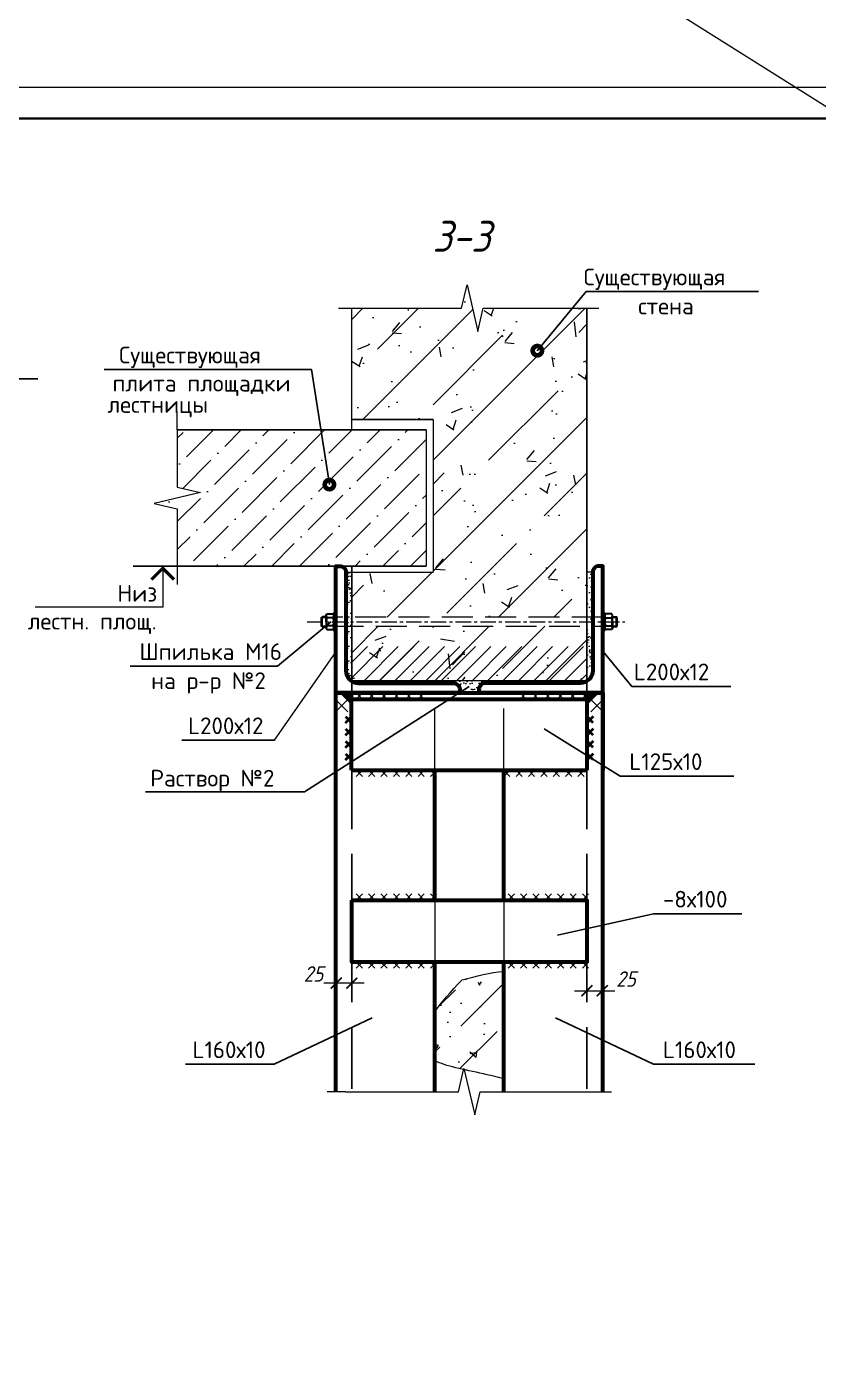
# Model space of a CAD drawing. Header units: millimetres. Extents: x 749182 to 2267578, y 70462 to 311449.
# Drawn here: x 2181351 to 2183912, y 181117 to 185401 of the extents above; entities that cross this region are included whole.
import ezdxf
from ezdxf.enums import TextEntityAlignment as Align

# ---------------------------------------------------------------- set-up
doc = ezdxf.new("R2010")
doc.units = ezdxf.units.MM
for name, pattern in [('GOST2.303 4', [7, 5, -2, 0]), ('ГОСТ 2.303 4', [7, 5, -2, 0]), ('осеваяX2', [4, 2.5, -0.5, 0.5, -0.5])]:
    doc.linetypes.add(name, pattern=pattern)
doc.layers.get('Defpoints').update_dxf_attribs({"color": 255})
for name, color, linetype, lineweight in [('1Стены', 252, 'Continuous', 25), ('монолит', 176, 'Continuous', 50), ('Оси', 165, 'осеваяX2', 13), ('Размер', 7, 'Continuous', 13), ('Размеры КР', 164, 'Continuous', 9), ('сварка', 156, 'Continuous', 9), ('Стены', 184, 'Continuous', 40), ('штриховка кирпич', 42, 'Continuous', 5), ('Штрихока', 8, 'Continuous', 9)]:
    doc.layers.add(name, color=color, linetype=linetype, lineweight=lineweight)
for name, color, linetype in [('металл', 124, 'Continuous'), ('Текст', 7, 'Continuous'), ('Штриховка', 252, 'Continuous')]:
    doc.layers.add(name, color=color, linetype=linetype)
doc.styles.add('GOST', font='', dxfattribs={"width": 0.8, "oblique": 10})
doc.styles.add('GOST 2.304_new', font='isocpeur.ttf', dxfattribs={"width": 0.9, "oblique": 15})
doc.styles.get('GOST').set_extended_font_data('GOST type A')
doc.dimstyles.new('SPDS', dxfattribs={"dimscale": 25, "dimtxt": 2.5, "dimasz": 1.77, "dimexe": 1.25, "dimexo": 0.625, "dimtad": 1, "dimdec": 0, "dimrnd": 0.001, "dimtxsty": 'GOST 2.304_new', "dimblk": 'ARCHTICK', "dimcen": 2.5, "dimdle": 2, "dimclrt": 256, "dimazin": 2, "dimtfac": 0.75, "dimtdec": 0, "dimtmove": 1, "dimatfit": 3, "dimfxl": 0, "dimtolj": 1, "dimlwd": 9, "dimlwe": 9, "dimarcsym": 0})
pattern_1 = [(50, (-41861816.05, -1542093.2), (182.184669, -15.93908554), [19.05, -209.55]), (355, (-41861816.05, -1542093.2), (-35.2434214, 191.0568452), [15.24, -167.6405842]), (100.4514447, (-41861800.87, -1542094.53), (146.9412471, 175.1177519), [16.1900088, -178.0902446]), (46.1842, (-41861816.05, -1542042.4), (271.0790409, -42.0423279), [28.575, -314.325]), (96.6355576, (-41861793.46, -1542045.9), (237.404134, 247.4261246), [24.2850231, -267.1356082]), (351.1841512, (-41861816.05, -1542042.4), (237.404134, 247.4261246), [22.859967, -251.459732]), (21, (-41861790.65, -1542055.1), (151.61439127, -102.2651982), [19.05, -209.55]), (326, (-41861790.65, -1542055.1), (61.80202835, 184.1879661), [15.24, -167.64]), (71.451445, (-41861778.02, -1542063.63), (213.4164193, 81.9227689), [16.1900088, -178.0899376]), (37.5, (-41861816.05, -1542093.206), (3.08860325, 84.55503887), [0, -165.608, 0, -170.18, 0, -168.275]), (7.5, (-41861816.05, -1542093.21), (66.81966251, 100.18057482), [0, -97.028, 0, -161.798, 0, -64.135]), (327.5, (-41861872.695, -1542093.206), (135.59059517, -5.72874399), [0, -63.5, 0, -198.12, 0, -262.89]), (317.5, (-41861898.1, -1542093.2), (148.1291814, 25.42649103), [0, -82.55, 0, -131.572, 0, -186.69])]

# ---------------------------------------------------------------- blocks, each defined once
blk = doc.blocks.new('_ArchTick')
at = {"color": 0, "linetype": 'ByBlock', "const_width": 0.15}
blk.add_lwpolyline([(-0.5, -0.5), (0.5, 0.5)], dxfattribs=at)
blk = doc.blocks.new('*D796')
at = {"layer": 'Defpoints', "color": 0, "ltscale": 20, "transparency": 16777216}
for p in [(41862314.9, 1542385.4), (41862339.9, 1542340.4), (41862314.9, 1542306.4)]:
    blk.add_point(p, dxfattribs=at)
at = {"layer": 'Размер', "color": 0, "lineweight": 9, "ltscale": 20, "transparency": 16777216}
for p, q in [((41862314.9, 1542379.2), (41862314.9, 1542293.9)), ((41862339.9, 1542334.2), (41862339.9, 1542293.9)), ((41862359.9, 1542306.4), (41862294.9, 1542306.4))]:
    blk.add_line(p, q, dxfattribs=at)
at = {"layer": 'Размер', "color": 0, "lineweight": 9, "ltscale": 20, "transparency": 16777216, "xscale": 17.7, "yscale": 17.7, "zscale": 17.7, "rotation": 180}
blk.add_blockref('_ArchTick', (41862314.9, 1542306.4), dxfattribs=at)
at = {"layer": 'Размер', "color": 0, "lineweight": 9, "ltscale": 20, "transparency": 16777216, "xscale": 17.7, "yscale": 17.7, "zscale": 17.7}
blk.add_blockref('_ArchTick', (41862339.9, 1542306.4), dxfattribs=at)
at = {"layer": 'Размер', "ltscale": 20, "transparency": 16777216, "insert": (41862277.9, 1542321.2), "char_height": 25, "attachment_point": 5, "style": 'GOST 2.304_new'}
blk.add_mtext('\\A1;25', dxfattribs=at)
blk = doc.blocks.new('*D797')
at = {"layer": 'Defpoints', "color": 0, "ltscale": 20, "transparency": 16777216}
for p in [(41862744.9, 1542385.4), (41862719.9, 1542340.4), (41862744.9, 1542294)]:
    blk.add_point(p, dxfattribs=at)
at = {"layer": 'Размер', "color": 0, "lineweight": 9, "ltscale": 20, "transparency": 16777216}
for p, q in [((41862744.9, 1542379.2), (41862744.9, 1542281.5)), ((41862719.9, 1542334.2), (41862719.9, 1542281.5)), ((41862699.9, 1542294), (41862764.9, 1542294))]:
    blk.add_line(p, q, dxfattribs=at)
at = {"layer": 'Размер', "color": 0, "lineweight": 9, "ltscale": 20, "transparency": 16777216, "xscale": 17.7, "yscale": 17.7, "zscale": 17.7, "rotation": 180}
blk.add_blockref('_ArchTick', (41862719.9, 1542294), dxfattribs=at)
at = {"layer": 'Размер', "color": 0, "lineweight": 9, "ltscale": 20, "transparency": 16777216, "xscale": 17.7, "yscale": 17.7, "zscale": 17.7}
blk.add_blockref('_ArchTick', (41862744.9, 1542294), dxfattribs=at)
at = {"layer": 'Размер', "ltscale": 20, "transparency": 16777216, "insert": (41862783.1, 1542312.9), "char_height": 25, "attachment_point": 5, "style": 'GOST 2.304_new'}
blk.add_mtext('\\A1;25', dxfattribs=at)
blk = doc.blocks.new('свар')
at = {"layer": 'сварка', "color": 0, "linetype": 'Continuous', "ltscale": 10}
for p, q in [((10, 10), (-10, -10)), ((-10, 10), (10, -10))]:
    blk.add_line(p, q, dxfattribs=at)
blk = doc.blocks.new('*U713')
at = {"color": 44, "lineweight": 20, "ltscale": 10}
blk.add_line((594, 420), (0, 420), dxfattribs=at)
at = {"color": 137, "lineweight": 35, "ltscale": 10}
blk.add_line((589, 415), (20, 415), dxfattribs=at)
at = {"color": 44, "lineweight": 13, "style": 'GOST', "oblique": 10, "width": 0.8}
for tag in ['ФОРМАТВЕРТ', 'ФОРМАТГОРИЗ']:
    blk.add_attdef(tag, (542.98, 1.6), '', height=2, dxfattribs=at)
blk = doc.blocks.new('A$Ccd8950f5')
at = {"ltscale": 100}
h = blk.add_hatch(color=0, dxfattribs=at)
h.dxf.hatch_style = 1
h.paths.add_polyline_path([(505.1, 682.2), (523.2, 682.2), (523.2, 664.2)])
h = blk.add_hatch(color=0, dxfattribs=at)
h.dxf.hatch_style = 1
h.paths.add_polyline_path([(922.5, 682.2), (904.4, 682.2), (904.4, 664.2)])
at = {"layer": 'Размер', "ltscale": 20}
h = blk.add_hatch(dxfattribs=at)
h.set_pattern_fill('AR-SAND', color=0, scale=0.3, angle=90)
h.set_pattern_definition([(127.5, (-42286145.428, -1517312.251), (-14.68239712, -0.4800093888), [0, -11.5824, 0, -12.954, 0, -12.3825]), (97.5, (-42286145.428, -1517312.25), (-21.504753017, 13.485698494), [0, -6.2484, 0, -10.4394, 0, -4.0005]), (57.5, (-42286145.428, -1517321.623), (-0.0431155404, 23.7297711072), [0, -3.81, 0, -13.716, 0, -17.907]), (47.5, (-42286145.428, -1517321.623), (-6.687879698, 22.906693574), [0, -1.905, 0, -8.9916, 0, -10.287])])
edge = h.paths.add_edge_path()
edge.add_line((903.8, 701.1), (903.8, 702.2))
edge.add_line((903.8, 702.2), (523.8, 702.2))
edge.add_line((523.8, 702.2), (523.8, 701.1))
edge.add_arc((534.2, 718.2), 20, 238.6677, 270)
edge.add_line((534.2, 698.2), (690.6, 697.9))
edge.add_arc((688.2, 688.2), 10, 0, 76.1446, ccw=False)
edge.add_line((698.2, 688.2), (698.2, 682.2))
edge.add_line((698.2, 682.2), (729.4, 682.2))
edge.add_line((729.4, 682.2), (729.4, 688.2))
edge.add_arc((739.4, 688.2), 10, 90, 180, ccw=False)
edge.add_line((739.4, 698.2), (893.4, 698.2))
edge.add_arc((893.4, 718.2), 20, 270, 301.3323)
edge = h.paths.add_edge_path()
edge.add_line((523.8, 701.1), (523.8, 877.2))
edge.add_line((523.8, 877.2), (514.2, 877.2))
edge.add_line((514.2, 877.2), (514.2, 718.2))
edge.add_arc((534.2, 718.2), 20, 180, 238.6677)
edge = h.paths.add_edge_path()
edge.add_line((913.4, 877.2), (903.8, 877.2))
edge.add_line((903.8, 877.2), (903.8, 701.1))
edge.add_arc((893.4, 718.2), 20, 301.3323, 360)
edge.add_line((913.4, 718.2), (913.4, 877.2))
h = blk.add_hatch(dxfattribs=at)
h.set_pattern_fill('AR-CONC', color=0, scale=0.7, angle=90)
h.set_pattern_definition([(140, (-187959.76, 233958.03), (11.15736, 127.52927), [13.335, -146.685]), (85, (-187959.76, 233958.03), (-133.73979, -24.670395), [10.668, -117.34841]), (190.451445, (-187958.83, 233968.66), (-122.582426, 102.858873), [11.333006, -124.66317]), (136.1842, (-187995.32, 233958.03), (29.42963, 189.75533), [20.0025, -220.0275]), (186.63556, (-187992.87, 233973.84), (-173.19829, 166.18289), [16.99952, -186.99493]), (81.18415, (-187995.32, 233958.03), (-173.19829, 166.1829), [16.00198, -176.02181]), (111, (-187986.43, 233975.81), (71.58564, 106.130074), [13.335, -146.685]), (56, (-187986.43, 233975.81), (-128.931576, 43.26142), [10.668, -117.348]), (161.451445, (-187980.46, 233984.66), (-57.34594, 149.391493), [11.333006, -124.662956]), (127.5, (-187959.757, 233958.03), (-59.188527, 2.162022), [0, -115.9256, 0, -119.126, 0, -117.7925]), (97.5, (-187959.76, 233958.03), (-70.126402, 46.773764), [0, -67.9196, 0, -113.2586, 0, -44.8945]), (57.5, (-187959.757, 233918.38), (4.010121, 94.9134166), [0, -44.45, 0, -138.684, 0, -184.023]), (47.5, (-187959.76, 233900.6), (-17.798544, 103.690427), [0, -57.785, 0, -92.1004, 0, -130.683])])
h.paths.add_polyline_path([(770.3, 63.2), (770, 63.3), (769.8, 63.4)])
h.paths.add_polyline_path([(772.9, 62.3), (772.7, 62.4), (773.2, 62.2)])
h.paths.add_polyline_path([(772, 62.6), (771.7, 62.7), (772.2, 62.5)])
h.paths.add_polyline_path([(773.9, 61.9), (773.7, 62), (774.2, 61.8)])
h.paths.add_polyline_path([(771, 63), (770.8, 63.1), (771.2, 62.9)])
h.paths.add_polyline_path([(658.2, 168.6), (658.2, 96.5), (658.4, 96.3), (659, 95.8), (659.6, 95.2), (660.2, 94.7), (660.8, 94.2), (661.4, 93.7), (662, 93.2), (662.6, 92.8), (663.2, 92.3), (663.8, 91.8), (664.5, 91.3), (665.1, 90.9), (665.8, 90.4), (666.4, 90), (667.1, 89.5), (667.7, 89.1), (668.4, 88.6), (669, 88.2), (669.7, 87.8), (670.4, 87.4), (671.1, 86.9), (671.8, 86.5), (672.5, 86.1), (673.2, 85.7), (673.9, 85.3), (674.6, 84.9), (675.3, 84.6), (676, 84.2), (676.7, 83.8), (677.4, 83.4), (678.1, 83.1), (678.9, 82.7), (679.6, 82.4), (680.3, 82), (681.1, 81.7), (681.8, 81.3), (682.5, 81), (683.3, 80.6), (684, 80.3), (684.8, 80), (685.5, 79.7), (686.3, 79.4), (687, 79.1), (687.8, 78.8), (688.5, 78.5), (689.3, 78.2), (690.1, 77.9), (690.8, 77.6), (691.6, 77.3), (692.3, 77), (693.1, 76.8), (693.9, 76.5), (694.6, 76.2), (695.4, 76), (696.2, 75.7), (697, 75.5), (697.7, 75.2), (698.5, 75), (699.3, 74.7), (700, 74.5), (700.8, 74.3), (701.6, 74.1), (702.3, 73.8), (703.1, 73.6), (703.9, 73.4), (704.6, 73.2), (705.4, 73), (706.2, 72.8), (706.9, 72.6), (707.7, 72.4), (708.4, 72.2), (709.2, 72), (709.9, 71.8), (710.7, 71.7), (711.5, 71.5), (712.2, 71.3), (713, 71.2), (713.7, 71), (714.4, 70.8), (715.2, 70.7), (715.9, 70.5), (716.7, 70.4), (717.4, 70.2), (718.1, 70.1), (718.8, 70), (719.6, 69.8), (720.3, 69.7), (721, 69.6), (721.7, 69.5), (722.4, 69.3), (723.1, 69.2), (723.8, 69.1), (724.5, 69), (725.2, 68.9), (725.9, 68.8), (726.6, 68.7), (727.3, 68.6), (727.9, 68.5), (728.6, 68.4), (729.3, 68.3), (729.9, 68.2), (730.6, 68.2), (731.2, 68.1), (731.9, 68), (732.5, 67.9), (733.1, 67.9), (733.8, 67.8), (734.4, 67.7), (735, 67.7), (735.6, 67.6), (736.2, 67.6), (736.8, 67.5), (737.4, 67.5), (738, 67.4), (738.6, 67.4), (739.2, 67.3), (739.7, 67.3), (740.3, 67.2), (740.9, 67.2), (741.5, 67.1), (742, 67.1), (742.6, 67.1), (743.1, 67), (743.7, 67), (744.2, 67), (744.8, 66.9), (745.3, 66.9), (745.8, 66.9), (746.4, 66.8), (746.9, 66.8), (747.4, 66.8), (747.9, 66.7), (748.5, 66.7), (749, 66.7), (749.5, 66.6), (750, 66.6), (750.5, 66.5), (751, 66.5), (751.5, 66.5), (752, 66.4), (752.5, 66.4), (753, 66.4), (753.5, 66.3), (754, 66.3), (754.5, 66.2), (755, 66.2), (755.5, 66.1), (756, 66.1), (756.5, 66), (756.9, 66), (757.4, 65.9), (757.9, 65.9), (758.4, 65.8), (758.9, 65.8), (759.3, 65.7), (759.8, 65.6), (760.3, 65.5), (760.8, 65.5), (761.2, 65.4), (761.7, 65.3), (762.2, 65.2), (762.7, 65.1), (763.1, 65.1), (763.6, 65), (764.1, 64.9), (764.6, 64.8), (765, 64.7), (765.5, 64.6), (766, 64.4), (766.5, 64.3), (766.9, 64.2), (767.4, 64.1), (767.9, 63.9), (768.4, 63.8), (768.8, 63.7), (769.3, 63.5), (769.4, 63.5), (769.4, 221.7), (768.5, 221.6), (767.4, 221.5), (766.3, 221.3), (765.2, 221.2), (764.1, 221.1), (763.1, 220.9), (762, 220.8), (760.9, 220.6), (759.8, 220.5), (758.8, 220.3), (757.7, 220.1), (756.7, 220), (755.6, 219.8), (754.6, 219.6), (753.5, 219.5), (752.5, 219.3), (751.4, 219.1), (750.4, 218.9), (749.4, 218.7), (748.4, 218.5), (747.3, 218.3), (746.3, 218.1), (745.3, 217.9), (744.3, 217.7), (743.3, 217.5), (742.3, 217.3), (741.3, 217.1), (740.3, 216.9), (739.3, 216.6), (738.3, 216.4), (737.4, 216.2), (736.4, 215.9), (735.4, 215.7), (734.4, 215.5), (733.5, 215.2), (732.5, 215), (731.6, 214.7), (730.6, 214.5), (729.7, 214.2), (728.7, 213.9), (727.8, 213.7), (726.9, 213.4), (725.9, 213.1), (725, 212.8), (724.1, 212.6), (723.2, 212.3), (722.2, 212), (721.3, 211.7), (720.4, 211.4), (719.5, 211.1), (718.6, 210.8), (717.8, 210.5), (716.9, 210.2), (716, 209.9), (715.1, 209.5), (714.2, 209.2), (713.4, 208.9), (712.5, 208.6), (711.7, 208.2), (710.8, 207.9), (710, 207.6), (709.1, 207.2), (708.3, 206.9), (707.4, 206.5), (706.6, 206.2), (705.8, 205.8), (705, 205.5), (704.1, 205.1), (703.3, 204.7), (702.5, 204.4), (701.7, 204), (700.9, 203.6), (700.1, 203.2), (699.4, 202.8), (698.6, 202.4), (697.8, 202.1), (697, 201.7), (696.3, 201.3), (695.5, 200.9), (694.7, 200.5), (694, 200), (693.2, 199.6), (692.5, 199.2), (691.7, 198.8), (691, 198.4), (690.3, 197.9), (689.6, 197.5), (688.8, 197.1), (688.1, 196.6), (687.4, 196.2), (686.7, 195.8), (686, 195.3), (685.3, 194.9), (684.6, 194.4), (684, 193.9), (683.3, 193.5), (682.6, 193), (682, 192.5), (681.3, 192.1), (680.6, 191.6), (680, 191.1), (679.3, 190.6), (678.7, 190.1), (678.1, 189.6), (677.4, 189.2), (676.8, 188.7), (676.2, 188.2), (675.6, 187.7), (675, 187.1), (674.4, 186.6), (673.8, 186.1), (673.2, 185.6), (672.6, 185.1), (672, 184.5), (671.4, 184), (670.9, 183.5), (670.3, 182.9), (669.8, 182.4), (669.2, 181.9), (668.7, 181.3), (668.1, 180.8), (667.6, 180.2), (667, 179.7), (666.5, 179.1), (666, 178.5), (665.5, 178), (665, 177.4), (664.5, 176.8), (664, 176.2), (663.5, 175.7), (663, 175.1), (662.5, 174.5), (662.1, 173.9), (661.6, 173.3), (661.1, 172.7), (660.7, 172.1), (660.2, 171.5), (659.8, 170.9), (659.3, 170.3), (658.9, 169.6), (658.5, 169)])
at = {"layer": 'Штриховка', "lineweight": 9, "ltscale": 100}
h = blk.add_hatch(dxfattribs=at)
h.set_pattern_fill('AR-CONC', color=256)
h.set_pattern_definition(pattern_1)
edge = h.paths.add_edge_path()
edge.add_line((655.4, 877.2), (903.8, 877.2))
edge.add_line((903.8, 877.2), (903.8, 1304.1))
edge.add_line((903.8, 1304.1), (880.4, 1304.1))
edge.add_line((880.4, 1304.1), (826.1, 1238.3))
edge.add_arc((823.7, 1235.4), 3.75, 0, 50.4726, ccw=False)
edge.add_arc((823.7, 1235.4), 3.75, -180, 0, ccw=False)
edge.add_arc((823.7, 1235.4), 3.75, 50.4726, 180, ccw=False)
edge.add_line((826.1, 1238.3), (880.4, 1304.1))
edge.add_line((880.4, 1304.1), (736.3, 1304.1))
edge.add_line((736.3, 1304.1), (727.6, 1266.6))
edge.add_line((727.6, 1266.6), (710.1, 1341.6))
edge.add_line((710.1, 1341.6), (701.3, 1304.1))
edge.add_line((701.3, 1304.1), (523.8, 1304.1))
edge.add_line((523.8, 1304.1), (523.8, 1124.3))
edge.add_line((523.8, 1124.3), (655.4, 1124.3))
edge.add_line((655.4, 1124.3), (655.4, 877.2))
h.paths.add_polyline_path([(643.8, 877.2), (523.8, 877.2), (523.8, 804.6), (903.8, 804.6), (903.8, 877.2)])
h = blk.add_hatch(dxfattribs=at)
h.set_pattern_fill('AR-CONC', color=256)
h.set_pattern_definition(pattern_1)
h.paths.add_polyline_path([(523.8, 789.9), (523.8, 702.2), (903.8, 702.2), (903.8, 789.9)])
at = {"layer": 'Штриховка', "linetype": 'Continuous', "ltscale": 10}
h = blk.add_hatch(dxfattribs=at)
h.set_pattern_fill('BOUNDHATCH', color=0, scale=5.555556, style=0, pattern_type=2)
h.set_pattern_definition([(45, (-772354.606, 408073.874), (-12.47257795, 12.47257795), [])])
h.paths.add_polyline_path([(523.8, 702.2), (903.8, 702.2), (903.8, 707), (903.8, 757), (523.8, 757)])
at = {"layer": 'штриховка кирпич', "ltscale": 15}
h = blk.add_hatch(dxfattribs=at)
h.set_pattern_fill('ANSI36', color=0, scale=10)
h.set_pattern_definition([(45, (-41861816.053, -1542093.206), (16.837980227, 61.739260832), [79.375, -15.875, 0, -15.875])])
h.paths.add_polyline_path([(643.8, 887.2), (643.8, 1107.2), (473.8, 1107.2), (486.9, 1022.7, -0.460044), (491.3, 1019, -1), (483.8, 1019, -0.369822), (486.9, 1022.7), (473.8, 1107.2), (241.7, 1107.2), (241.7, 1014.7), (279.2, 1006), (204.2, 988.5), (241.7, 979.7), (241.7, 887.2)])
at = {"layer": 'штриховка кирпич', "ltscale": 20}
h = blk.add_hatch(dxfattribs=at)
h.set_pattern_fill('ANSI36', color=0, scale=15)
h.set_pattern_definition([(45, (-772772.273, 352022.51), (25.2569703, 92.6088912), [119.0625, -23.8125, 0, -23.8125])])
h.paths.add_polyline_path([(894.6, 13.7), (894.6, 13.3), (894.6, 14)])
h.paths.add_polyline_path([(821.2, 42.2), (821, 42.2), (821.2, 42.2)])
h.paths.add_polyline_path([(658.2, 166.9), (658.2, 87.7), (659.6, 87), (661.2, 86.3), (662.9, 85.5), (664.6, 84.8), (666.4, 84.1), (668.3, 83.4), (670.1, 82.7), (672.1, 82), (674, 81.4), (676, 80.7), (678.1, 80.1), (680.2, 79.5), (682.3, 78.9), (684.5, 78.3), (686.8, 77.7), (689, 77.1), (691.4, 76.6), (693.7, 76), (696.1, 75.4), (698.5, 74.9), (701, 74.3), (703.5, 73.7), (706, 73.2), (708.6, 72.6), (711.2, 72), (713.8, 71.5), (716.5, 70.9), (719.2, 70.3), (721.9, 69.7), (724.7, 69.1), (727.5, 68.5), (730.3, 67.9), (733.1, 67.2), (736, 66.6), (738.9, 65.9), (741.8, 65.2), (744.8, 64.5), (747.7, 63.8), (750.7, 63.1), (753.7, 62.4), (756.7, 61.6), (759.7, 60.9), (762.7, 60.1), (765.8, 59.3), (768.8, 58.5), (769.4, 58.3), (769.4, 229.7), (768.5, 229.7), (767.6, 229.7), (766.6, 229.7), (765.7, 229.7), (764.8, 229.7), (763.8, 229.7), (762.9, 229.7), (762, 229.7), (761, 229.7), (760.1, 229.7), (759.1, 229.7), (758.2, 229.6), (757.2, 229.6), (756.2, 229.6), (755.3, 229.5), (754.3, 229.4), (753.3, 229.4), (752.4, 229.3), (751.4, 229.3), (750.4, 229.2), (749.5, 229.1), (748.5, 229), (747.5, 228.9), (746.5, 228.8), (745.5, 228.7), (744.5, 228.6), (743.5, 228.5), (742.6, 228.3), (741.6, 228.2), (740.6, 228.1), (739.6, 227.9), (738.6, 227.8), (737.6, 227.6), (736.6, 227.5), (735.5, 227.3), (734.5, 227.1), (733.5, 226.9), (732.5, 226.7), (731.5, 226.5), (730.5, 226.3), (729.5, 226.1), (728.4, 225.9), (727.4, 225.7), (726.4, 225.5), (725.4, 225.2), (724.3, 225), (723.3, 224.8), (722.3, 224.5), (721.2, 224.2), (720.2, 224), (719.1, 223.7), (718.1, 223.4), (717.1, 223.1), (716, 222.8), (715, 222.5), (713.9, 222.2), (712.9, 221.9), (711.8, 221.6), (710.8, 221.3), (709.7, 220.9), (708.7, 220.6), (707.6, 220.2), (706.5, 219.9), (705.5, 219.5), (704.4, 219.1), (703.4, 218.7), (702.3, 218.4), (699, 215), (695.8, 211.7), (692.7, 208.4), (689.7, 205.2), (686.8, 202), (683.9, 198.9), (681.2, 195.8), (678.6, 192.8), (676, 189.8), (673.5, 186.9), (671.1, 184), (668.9, 181.1), (666.6, 178.4), (664.5, 175.6), (662.5, 172.9), (660.5, 170.2), (658.7, 167.6)])
at = {"layer": 'Штрихока', "ltscale": 100}
h = blk.add_hatch(dxfattribs=at)
h.set_pattern_fill('ANSI35', color=256, scale=20)
h.set_pattern_definition([(45, (-41861816.05, -1542093.2), (-89.8025612, 89.8025612), []), (45, (-41861726.25, -1542093.2), (-89.8025612, 89.8025612), [158.75, -31.75, 0, -31.75])])
edge = h.paths.add_edge_path()
edge.add_line((903.8, 877.2), (903.8, 1304.1))
edge.add_line((903.8, 1304.1), (880.4, 1304.1))
edge.add_line((880.4, 1304.1), (826.1, 1238.3))
edge.add_arc((823.7, 1235.4), 3.75, 0, 50.4726, ccw=False)
edge.add_arc((823.7, 1235.4), 3.75, -180, 0, ccw=False)
edge.add_arc((823.7, 1235.4), 3.75, 50.4726, 180, ccw=False)
edge.add_line((826.1, 1238.3), (880.4, 1304.1))
edge.add_line((880.4, 1304.1), (736.3, 1304.1))
edge.add_line((736.3, 1304.1), (727.6, 1266.6))
edge.add_line((727.6, 1266.6), (710.1, 1341.6))
edge.add_line((710.1, 1341.6), (701.3, 1304.1))
edge.add_line((701.3, 1304.1), (523.8, 1304.1))
edge.add_line((523.8, 1304.1), (523.8, 1124.3))
edge.add_line((523.8, 1124.3), (655.4, 1124.3))
edge.add_line((655.4, 1124.3), (655.4, 877.2))
edge.add_line((655.4, 877.2), (903.8, 877.2))
h.paths.add_polyline_path([(903.8, 804.6), (903.8, 877.2), (643.8, 877.2), (523.8, 877.2), (523.8, 804.6)])
h.paths.add_polyline_path([(523.8, 789.9), (523.8, 702.2), (903.8, 702.2), (903.8, 789.9)])
at = {"ltscale": 20}
for p, q in [((655.4, 1124.3), (655.4, 877.2)), ((643.8, 1107.2), (643.8, 887.2))]:
    blk.add_line(p, q, dxfattribs=at)
at = {"color": 0, "ltscale": 100}
for p, q in [((514.2, 877.2), (523.8, 877.2)), ((913.4, 877.2), (903.8, 877.2)), ((399, 605.6), (498.2, 748.1))]:
    blk.add_line(p, q, dxfattribs=at)
at = {"ltscale": 100}
blk.add_line((523.8, 877.2), (655.4, 877.2), dxfattribs=at)
at = {"color": 0, "ltscale": 100}
for points in [[(505.1, 682.2), (523.2, 682.2), (523.2, 664.2), (505.1, 682.2)], [(922.5, 682.2), (904.4, 682.2), (904.4, 664.2), (922.5, 682.2)]]:
    blk.add_lwpolyline(points, dxfattribs=at)
at = {"layer": '1Стены', "lineweight": 13, "ltscale": 10}
blk.add_line((523.8, 1107.2), (523.8, 1304.1), dxfattribs=at)
at = {"layer": '1Стены', "color": 0, "linetype": 'ГОСТ 2.303 4', "lineweight": 13, "ltscale": 10}
for p, q in [((929.4, 804.6), (492.6, 804.6)), ((492.6, 789.9), (929.4, 789.9))]:
    blk.add_line(p, q, dxfattribs=at)
at = {"layer": '1Стены', "color": 0, "linetype": 'GOST2.303 4', "lineweight": 13, "ltscale": 20}
for p, q in [((658.2, 557.2), (658.2, 672.2)), ((769.4, 557.2), (769.4, 672.2)), ((658.2, 347.2), (658.2, 247.2)), ((769.4, 347.2), (769.4, 247.2))]:
    blk.add_line(p, q, dxfattribs=at)
at = {"layer": 'металл', "color": 0, "linetype": 'Continuous', "lineweight": 30, "ltscale": 10}
for p, q in [((474.8, 804.1), (475.9, 805.2)), ((474.8, 790.3), (474.8, 804.1)), ((475.9, 789.2), (475.9, 805.2)), ((482.2, 805.2), (475.9, 805.2)), ((482.2, 807.7), (483.5, 809.9)), ((482.2, 797.2), (482.2, 807.7)), ((482.2, 797.2), (482.2, 786.8)), ((483.5, 809.9), (493.9, 809.9)), ((493.9, 803.6), (483.5, 803.6)), ((495.2, 807.7), (493.9, 809.9)), ((495.2, 812.2), (498.2, 812.2)), ((495.2, 782.2), (495.2, 812.2)), ((495.2, 797.2), (495.2, 807.7)), ((495.2, 789.2), (495.2, 805.2)), ((495.2, 797.2), (495.2, 786.8)), ((498.2, 812.2), (498.2, 782.2)), ((932.4, 812.2), (929.4, 812.2)), ((929.4, 812.2), (929.4, 782.2)), ((932.4, 782.2), (932.4, 812.2)), ((932.4, 807.7), (933.7, 809.9)), ((932.4, 797.2), (932.4, 807.7)), ((932.4, 789.2), (932.4, 805.2)), ((932.4, 797.2), (932.4, 786.8)), ((944.1, 809.9), (933.7, 809.9)), ((933.7, 803.6), (944.1, 803.6)), ((945.4, 807.7), (944.1, 809.9)), ((945.4, 797.2), (945.4, 807.7)), ((945.4, 805.2), (951.7, 805.2)), ((945.4, 797.2), (945.4, 786.8)), ((952.8, 804.1), (951.7, 805.2)), ((951.7, 789.2), (951.7, 805.2)), ((952.8, 790.3), (952.8, 804.1)), ((475.9, 789.2), (474.8, 790.3)), ((475.9, 789.2), (482.2, 789.2)), ((482.2, 786.8), (483.5, 784.5)), ((493.9, 790.9), (483.5, 790.9)), ((483.5, 784.5), (493.9, 784.5)), ((495.2, 786.8), (493.9, 784.5)), ((498.2, 782.2), (495.2, 782.2)), ((929.4, 782.2), (932.4, 782.2)), ((932.4, 786.8), (933.7, 784.5)), ((933.7, 790.9), (944.1, 790.9)), ((944.1, 784.5), (933.7, 784.5)), ((945.4, 786.8), (944.1, 784.5)), ((951.7, 789.2), (945.4, 789.2)), ((951.7, 789.2), (952.8, 790.3))]:
    blk.add_line(p, q, dxfattribs=at)
at = {"layer": 'металл', "color": 0, "linetype": 'Continuous', "lineweight": 25, "ltscale": 10}
for p, q in [((474.8, 804.1), (482.2, 804.1)), ((474.8, 790.3), (482.2, 790.3))]:
    blk.add_line(p, q, dxfattribs=at)
at = {"layer": 'металл', "color": 0, "linetype": 'Continuous', "lineweight": 60, "ltscale": 100, "extrusion": (0, 0, -1)}
for p, q in [((498.2, 682.2), (698.2, 682.2)), ((929.4, 682.2), (729.4, 682.2))]:
    blk.add_line(p, q, dxfattribs=at)
at = {"layer": 'металл', "color": 0, "linetype": 'Continuous', "lineweight": 60, "ltscale": 100}
for p, q in [((498.2, 682.2), (929.4, 682.2)), ((498.2, 557.2), (498.2, 682.2)), ((498.2, 37.5), (498.2, 682.2)), ((523.2, 557.2), (523.2, 682.2)), ((523.2, 672.2), (904.4, 672.2)), ((904.4, 557.2), (904.4, 682.2)), ((929.4, 682.2), (929.4, 557.2)), ((929.4, 37.5), (929.4, 682.2)), ((523.2, 557.2), (904.4, 557.2)), ((658.2, 347.2), (658.2, 557.2)), ((769.4, 347.2), (769.4, 557.2)), ((658.2, 37.5), (658.2, 247.2)), ((769.4, 37.5), (769.4, 247.2))]:
    blk.add_line(p, q, dxfattribs=at)
for points in [[(534.2, 698.2), (688.2, 698.2, -0.414214), (698.2, 688.2), (698.2, 682.2), (498.2, 682.2), (498.2, 887.2), (504.2, 887.2, -0.414214), (514.2, 877.2), (514.2, 718.2, 0.414214)], [(893.4, 698.2), (739.4, 698.2, 0.414214), (729.4, 688.2), (729.4, 682.2), (929.4, 682.2), (929.4, 887.2), (923.4, 887.2, 0.414214), (913.4, 877.2), (913.4, 718.2, -0.414214)]]:
    blk.add_lwpolyline(points, format="xyb", close=True, dxfattribs=at)
blk.add_lwpolyline([(523.8, 347.2), (903.8, 347.2), (903.8, 247.2), (523.8, 247.2)], close=True, dxfattribs=at)
at = {"layer": 'металл', "color": 0, "linetype": 'Continuous', "lineweight": 30, "ltscale": 10}
for centre, radius, start, end in [((488.1, 806.8), 5.62, 154.3842, 214.3842), ((503.5, 797.2), 21, 162.412, 197.588), ((489.3, 806.8), 5.62, 325.6158, 25.6158), ((473.9, 797.2), 21, 342.412, 17.588), ((938.3, 806.8), 5.62, 154.3842, 214.3842), ((953.7, 797.2), 21, 162.412, 197.588), ((939.5, 806.8), 5.62, 325.6158, 25.6158), ((924.1, 797.2), 21, 342.412, 17.588), ((488.1, 787.7), 5.62, 145.6158, 205.6158), ((489.3, 787.7), 5.62, 334.3842, 34.3842), ((938.3, 787.7), 5.62, 145.6158, 205.6158), ((939.5, 787.7), 5.62, 334.3842, 34.3842)]:
    blk.add_arc(centre, radius, start, end, dxfattribs=at)
at = {"layer": 'монолит', "color": 0, "lineweight": 25, "ltscale": 100}
for p, q in [((903.8, 1304.1), (903.8, 702.2)), ((523.8, 1124.3), (655.4, 1124.3)), ((241.7, 1107.2), (643.8, 1107.2)), ((170.5, 887.2), (643.8, 887.2)), ((523.8, 887.2), (523.8, 702.2))]:
    blk.add_line(p, q, dxfattribs=at)
at = {"layer": 'монолит', "color": 0, "linetype": 'GOST2.303 4', "lineweight": 25, "ltscale": 20}
for p, q in [((523.8, 702.2), (523.8, 37.5)), ((903.8, 702.2), (903.8, 37.5))]:
    blk.add_line(p, q, dxfattribs=at)
at = {"layer": 'Оси', "color": 0, "ltscale": 10}
blk.add_line((451.6, 797.2), (965.2, 797.2), dxfattribs=at)
at = {"layer": 'Размер', "linetype": 'Continuous', "ltscale": 10}
for p, q in [((218.2, 887.2), (218.2, 820.7)), ((218.2, 820.7), (11.8, 820.7))]:
    blk.add_line(p, q, dxfattribs=at)
at = {"layer": 'Размер', "color": 0}
blk.add_line((523.2, 702.2), (904.4, 702.2), dxfattribs=at)
at = {"layer": 'Размер', "linetype": 'Continuous', "ltscale": 10, "const_width": 5}
blk.add_lwpolyline([(199.9, 865.5), (218.2, 883.7), (236.4, 865.5)], dxfattribs=at)
at = {"layer": 'сварка', "color": 0, "linetype": 'Continuous', "ltscale": 5}
for p, q in [((531, 682.2), (541, 672.2)), ((541, 682.2), (531, 672.2)), ((551, 682.2), (561, 672.2)), ((561, 682.2), (551, 672.2)), ((571, 682.2), (581, 672.2)), ((581, 682.2), (571, 672.2)), ((591, 682.2), (601, 672.2)), ((601, 682.2), (591, 672.2)), ((611, 682.2), (621, 672.2)), ((621, 682.2), (611, 672.2)), ((631, 682.2), (641, 672.2)), ((641, 682.2), (631, 672.2)), ((795.8, 682.2), (805.8, 672.2)), ((805.8, 682.2), (795.8, 672.2)), ((815.8, 682.2), (825.8, 672.2)), ((825.8, 682.2), (815.8, 672.2)), ((835.8, 682.2), (845.8, 672.2)), ((845.8, 682.2), (835.8, 672.2)), ((855.8, 682.2), (865.8, 672.2)), ((865.8, 682.2), (855.8, 672.2)), ((875.8, 682.2), (885.8, 672.2)), ((885.8, 682.2), (875.8, 672.2)), ((895.8, 682.2), (905.8, 672.2)), ((905.8, 682.2), (895.8, 672.2)), ((531, 557.2), (541, 547.2)), ((541, 557.2), (531, 547.2)), ((551, 557.2), (561, 547.2)), ((561, 557.2), (551, 547.2)), ((571, 557.2), (581, 547.2)), ((581, 557.2), (571, 547.2)), ((591, 557.2), (601, 547.2)), ((601, 557.2), (591, 547.2)), ((611, 557.2), (621, 547.2)), ((621, 557.2), (611, 547.2)), ((631, 557.2), (641, 547.2)), ((641, 557.2), (631, 547.2)), ((651, 557.2), (661, 547.2)), ((661, 557.2), (651, 547.2)), ((769.4, 557.2), (779.4, 547.2)), ((779.4, 557.2), (769.4, 547.2)), ((789.4, 557.2), (799.4, 547.2)), ((799.4, 557.2), (789.4, 547.2)), ((809.4, 557.2), (819.4, 547.2)), ((819.4, 557.2), (809.4, 547.2)), ((829.4, 557.2), (839.4, 547.2)), ((839.4, 557.2), (829.4, 547.2)), ((849.4, 557.2), (859.4, 547.2)), ((859.4, 557.2), (849.4, 547.2)), ((869.4, 557.2), (879.4, 547.2)), ((879.4, 557.2), (869.4, 547.2)), ((889.4, 557.2), (899.4, 547.2)), ((899.4, 557.2), (889.4, 547.2)), ((523.8, 347.2), (588.2, 347.2)), ((531, 347.2), (541, 357.2)), ((541, 347.2), (531, 357.2)), ((551, 347.2), (561, 357.2)), ((561, 347.2), (551, 357.2)), ((571, 347.2), (581, 357.2)), ((581, 347.2), (571, 357.2)), ((591, 347.2), (601, 357.2)), ((601, 347.2), (591, 357.2)), ((611, 347.2), (621, 357.2)), ((621, 347.2), (611, 357.2)), ((631, 347.2), (641, 357.2)), ((641, 347.2), (631, 357.2)), ((651, 347.2), (661, 357.2)), ((661, 347.2), (651, 357.2)), ((769.4, 347.2), (833.8, 347.2)), ((776.6, 347.2), (786.6, 357.2)), ((786.6, 347.2), (776.6, 357.2)), ((796.6, 347.2), (806.6, 357.2)), ((806.6, 347.2), (796.6, 357.2)), ((816.6, 347.2), (826.6, 357.2)), ((826.6, 347.2), (816.6, 357.2)), ((836.6, 347.2), (846.6, 357.2)), ((846.6, 347.2), (836.6, 357.2)), ((856.6, 347.2), (866.6, 357.2)), ((866.6, 347.2), (856.6, 357.2)), ((876.6, 347.2), (886.6, 357.2)), ((886.6, 347.2), (876.6, 357.2)), ((896.6, 347.2), (906.6, 357.2)), ((906.6, 347.2), (896.6, 357.2)), ((523.8, 247.2), (588.2, 247.2)), ((531, 247.2), (541, 237.2)), ((541, 247.2), (531, 237.2)), ((551, 247.2), (561, 237.2)), ((561, 247.2), (551, 237.2)), ((571, 247.2), (581, 237.2)), ((581, 247.2), (571, 237.2)), ((591, 247.2), (601, 237.2)), ((601, 247.2), (591, 237.2)), ((611, 247.2), (621, 237.2)), ((621, 247.2), (611, 237.2)), ((631, 247.2), (641, 237.2)), ((641, 247.2), (631, 237.2)), ((651, 247.2), (661, 237.2)), ((661, 247.2), (651, 237.2)), ((769.4, 247.2), (833.8, 247.2)), ((776.6, 247.2), (786.6, 237.2)), ((786.6, 247.2), (776.6, 237.2)), ((796.6, 247.2), (806.6, 237.2)), ((806.6, 247.2), (796.6, 237.2)), ((816.6, 247.2), (826.6, 237.2)), ((826.6, 247.2), (816.6, 237.2)), ((836.6, 247.2), (846.6, 237.2)), ((846.6, 247.2), (836.6, 237.2)), ((856.6, 247.2), (866.6, 237.2)), ((866.6, 247.2), (856.6, 237.2)), ((876.6, 247.2), (886.6, 237.2)), ((886.6, 247.2), (876.6, 237.2)), ((896.6, 247.2), (906.6, 237.2)), ((906.6, 247.2), (896.6, 237.2))]:
    blk.add_line(p, q, dxfattribs=at)
at = {"layer": 'Стены', "color": 0, "linetype": 'Continuous', "ltscale": 10}
for p, q in [((513.5, 644), (523.5, 634)), ((513.5, 634), (523.5, 644)), ((914.1, 644), (904.1, 634)), ((914.1, 634), (904.1, 644)), ((513.5, 624), (523.5, 614)), ((513.5, 614), (523.5, 624)), ((914.1, 624), (904.1, 614)), ((914.1, 614), (904.1, 624)), ((513.5, 604), (523.5, 594)), ((513.5, 594), (523.5, 604)), ((914.1, 604), (904.1, 594)), ((914.1, 594), (904.1, 604)), ((513.5, 584), (523.5, 574)), ((513.5, 574), (523.5, 584)), ((914.1, 584), (904.1, 574)), ((914.1, 574), (904.1, 584))]:
    blk.add_line(p, q, dxfattribs=at)
at = {"layer": 'Текст', "ltscale": 10}
for p, q in [((823.7, 1235.4), (902.7, 1331.1)), ((902.7, 1331.1), (1181.3, 1331.1)), ((458.7, 1204.9), (123.6, 1204.9)), ((487.5, 1019), (458.7, 1204.9))]:
    blk.add_line(p, q, dxfattribs=at)
at = {"layer": 'Текст', "color": 0, "ltscale": 10}
for p, q in [((489.7, 797.2), (403.8, 725.5)), ((976.5, 692.7), (929.4, 749.6)), ((403.8, 725.5), (165.5, 725.5)), ((713.5, 692.5), (447.1, 522.4)), ((976.5, 692.7), (1136.8, 692.7)), ((957.5, 547.6), (835, 624)), ((249.3, 605.6), (399, 605.6)), ((957.5, 547.6), (1141.3, 547.6)), ((447.1, 522.4), (190.2, 522.4)), ((1011.8, 325.3), (856.3, 290.4)), ((1011.8, 325.3), (1154.5, 325.3)), ((398.3, 81.9), (556.9, 156.9)), ((1011.8, 81.9), (853.2, 156.9)), ((398.3, 81.9), (255.2, 81.9)), ((1011.8, 81.9), (1175.3, 81.9))]:
    blk.add_line(p, q, dxfattribs=at)
at = {"layer": 'Текст', "color": 0, "linetype": 'Continuous', "lineweight": 25, "ltscale": 10}
for p, q in [((952.8, 804.1), (945.4, 804.1)), ((952.8, 790.3), (945.4, 790.3))]:
    blk.add_line(p, q, dxfattribs=at)
at = {"layer": 'Текст', "ltscale": 10, "const_width": 15}
for points in [[(827.5, 1235.4, 1), (820, 1235.4, 1)], [(483.8, 1019, -1), (491.3, 1019, -1)]]:
    blk.add_lwpolyline(points, format="xyb", close=True, dxfattribs=at)
at = {"layer": 'штриховка кирпич', "linetype": 'Continuous', "ltscale": 10}
for p, q in [((241.7, 1107.2), (241.7, 1137.2)), ((241.7, 887.2), (241.7, 857.2))]:
    blk.add_line(p, q, dxfattribs=at)
at = {"layer": 'штриховка кирпич', "color": 0, "linetype": 'Continuous', "ltscale": 10}
for p, q in [((513.8, 37.5), (483.8, 37.5)), ((913.8, 37.5), (943.8, 37.5))]:
    blk.add_line(p, q, dxfattribs=at)
for points in [[(502.1, 1304.1), (701.3, 1304.1), (710.1, 1341.6), (727.6, 1266.6), (736.3, 1304.1), (923.1, 1304.1)], [(241.7, 1107.2), (241.7, 1014.7), (279.2, 1006), (204.2, 988.5), (241.7, 979.7), (241.7, 887.2)], [(513.8, 37.5), (696.3, 37.5), (705.1, 75), (722.6, 0), (731.3, 37.5), (913.8, 37.5)]]:
    blk.add_lwpolyline(points, dxfattribs=at)
at = {"layer": 'штриховка кирпич', "color": 0, "ltscale": 20}
for points in [[(658.2, 167), (668.6, 181.8), (683.1, 198.9), (702.3, 218.4)], [(702.3, 218.4), (725, 224.4), (747.7, 230.5), (769.4, 232)]]:
    blk.add_open_spline(points, degree=3, dxfattribs=at)
blk.add_open_spline([(769.4, 58.3), (758.3, 61.3), (712.8, 72.4), (675.9, 78.6), (658.2, 87.7)], degree=3, knots=[869.912679, 869.912679, 869.912679, 869.912679, 904.540462, 1012.371236, 1012.371236, 1012.371236, 1012.371236], dxfattribs=at)
at = {"layer": 'Размер', "color": 0, "rotation": 270.0000000023722}
blk.add_blockref('свар', (507.6, 661.4), dxfattribs=at)
at = {"layer": 'Размер', "color": 0, "xscale": -1, "rotation": 89.99999999762788}
blk.add_blockref('свар', (920, 661.4), dxfattribs=at)
at = {"layer": 'Текст', "ltscale": 10, "style": 'GOST 2.304_new'}
for s, p in [('Существующая', (898.6, 1341.1)), ('стена', (986.8, 1294.1)), ('Существующая', (147.7, 1214.9)), ('плита площадки', (136.9, 1169.4)), ('лестницы', (128.8, 1134.9)), ('Низ', (144.9, 829.7)), ('Шпилька М16', (180.5, 735.5)), ('на р-р №2', (199.5, 688.5)), ('L125х10', (972.5, 557.6)), ('Раствор №2', (198, 530.9)), ('-8х100', (1026.8, 335.3)), ('L160х10', (266.3, 91.9)), ('L160х10', (1026.8, 91.9))]:
    blk.add_text(s, height=27, dxfattribs=at).set_placement(p)
blk.add_text('лестн. площ.', height=27, dxfattribs=at).set_placement((0, 811.7), align=Align.TOP_LEFT)
at = {"layer": 'Текст', "color": 1, "ltscale": 10, "style": 'GOST 2.304_new'}
for p in [(979.7, 702.7), (259.1, 615.6)]:
    blk.add_text('L200х12', height=27, dxfattribs=at).set_placement(p)
at = {"layer": 'Текст', "lineweight": 30, "ltscale": 10, "insert": (654.2, 1445.3), "char_height": 50, "attachment_point": 1, "style": 'GOST 2.304_new'}
blk.add_mtext_dynamic_manual_height_columns('3-3', width=197.428, gutter_width=62.5, heights=[0], dxfattribs=at)
at = {"layer": 'Размер', "color": 0, "ltscale": 20}
for base, p1, p2, picture, middle in [((498.8, 213.2), (523.8, 247.2), (498.8, 292.2), '*D796', (461.9, 209.3)), ((928.8, 200.8), (903.8, 247.2), (928.8, 292.2), '*D797', (967.1, 201))]:
    dim = blk.add_linear_dim(base=base, p1=p1, p2=p2, dimstyle='SPDS', override={"dimscale": 10, "dimtxsty": 'GOST 2.304_new', "dimfxl": 1.25, "dimtfill": 0, "dimarcsym": 1}, dxfattribs=at)
    dim.commit()
    dim.dimension.update_dxf_attribs({"geometry": picture, "text_midpoint": middle, "dimtype": 128, "insert": (-41861816.1, -1542093.2)})

msp = doc.modelspace()

# ---------------------------------------------------------------- linework, layer by layer
at = {"ltscale": 100}
msp.add_line((2180800.2688, 184261.2855), (2181387.1679, 184261.2855), dxfattribs=at)
at = {"layer": 'Размеры КР', "lineweight": 20}
msp.add_line((2146309.9318, 208786.5205), (2267577.9913, 132583.1452), dxfattribs=at)

# ---------------------------------------------------------------- block references
at = {"xscale": 20, "yscale": 20, "zscale": 20}
msp.add_blockref('*U713', (2176351.8026, 176803.52), dxfattribs=at)
at = {"layer": 'Размер', "ltscale": 100, "xscale": 2, "yscale": 2, "zscale": 2}
msp.add_blockref('A$Ccd8950f5', (2181355.0905, 181881.7753), dxfattribs=at)

doc.saveas('drawing.dxf')
